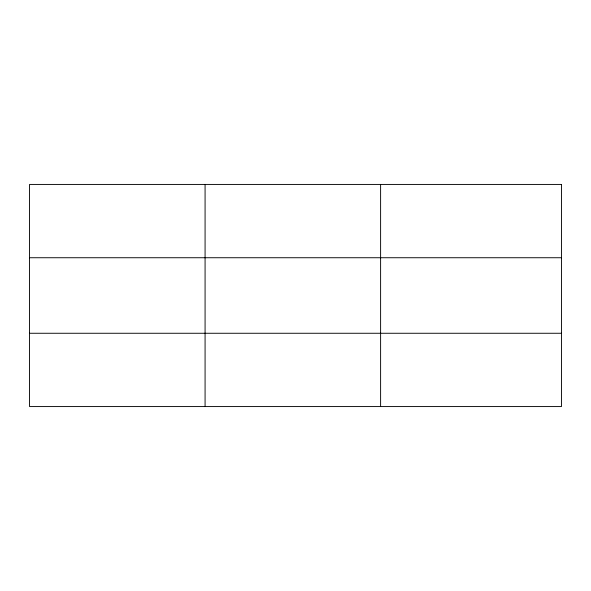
<?xml version="1.0" encoding="UTF-8"?>
<svg xmlns="http://www.w3.org/2000/svg" width="591" height="591" viewBox="0 0 591 591"><rect width="100%" height="100%" fill="white"/><g stroke="black" fill="none" stroke-linecap="round" stroke-linejoin="round"><path stroke-width="0.89" d="M205.077 406.571L205.077 184.429M380.604 406.571L380.604 184.429M29.55 257.735L561.45 257.735M29.55 333.265L561.45 333.265M561.45 184.429L561.45 406.571L29.55 406.571L29.55 184.429L561.45 184.429"/></g></svg>
